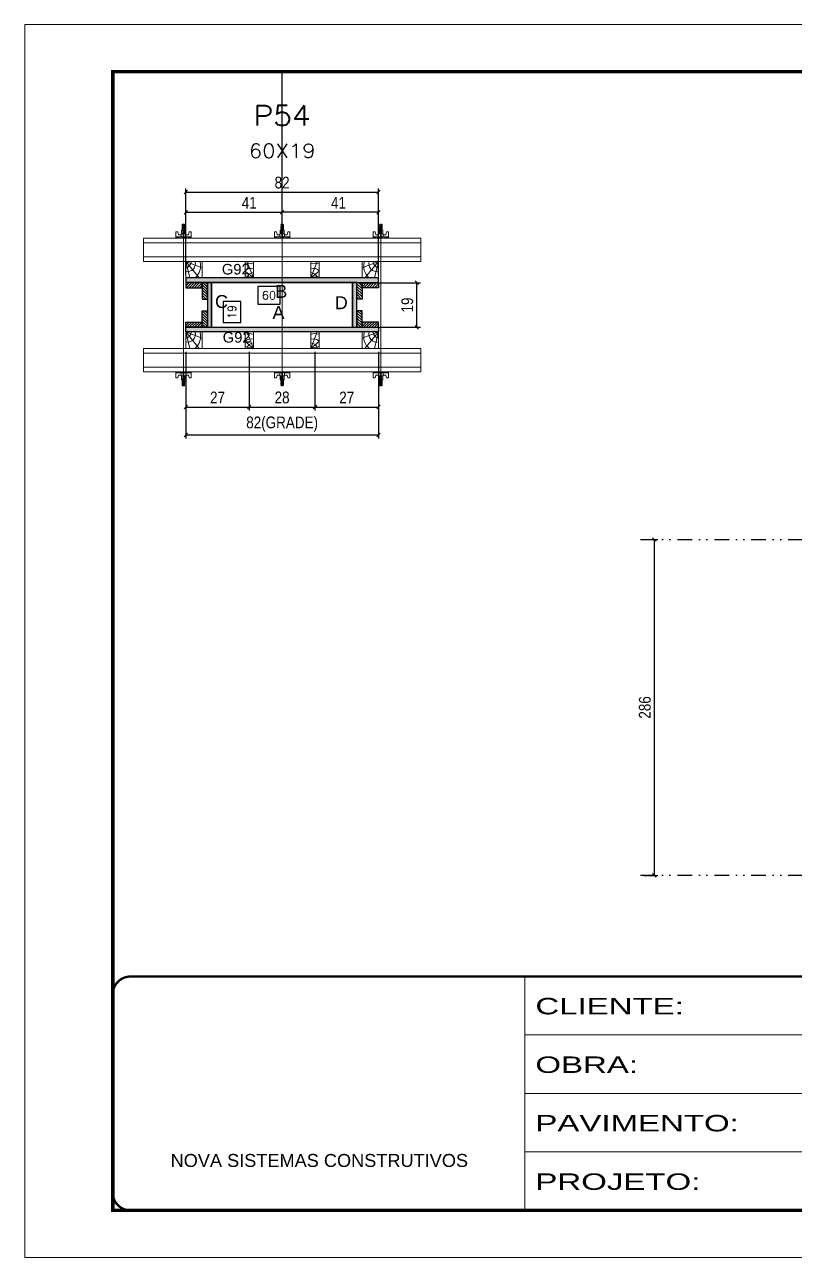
# Model space of a CAD drawing. Extents: x 808 to 7089, y -98 to 17032.
# Drawn here: x 5563 to 6218, y 5645 to 6695 of the extents above; entities that cross this region are included whole.
import ezdxf
from ezdxf.enums import TextEntityAlignment as Align

# ---------------------------------------------------------------- set-up
doc = ezdxf.new("R2010")
doc.units = 0
for name, pattern in [('CONTINUO', [0]), ('DASHED', [0.75, 0.5, -0.25]), ('DIVIDE2', [0.625, 0.25, -0.125, 0, -0.125, 0, -0.125]), ('HIDDEN', [0.375, 0.25, -0.125])]:
    doc.linetypes.add(name, pattern=pattern)
for name, color, linetype in [('CHAPA', 1, 'Continuous'), ('COTA', 241, 'Continuous'), ('Cota Seção (2x)', 241, 'Continuous'), ('MEIO_PONT', 93, 'Continuous'), ('Nível', 160, 'Continuous'), ('Painéis', 200, 'Continuous'), ('SARRAFO', 251, 'Continuous'), ('Texto de Titulo', 7, 'Continuous'), ('Texto Qtd Sarr', 242, 'Continuous'), ('TEXTO_GERAL', 7, 'Continuous')]:
    doc.layers.add(name, color=color, linetype=linetype)
for name, color, linetype, lineweight in [('Folhas', 255, 'Continuous', 9), ('Hachura', 251, 'Continuous', 9), ('Madeira', 126, 'Continuous', 18), ('Perfil Metálico', 224, 'Continuous', 18), ('SARRAFO DE PRESSAO', 251, 'DASHED', 9), ('Texto Seção', 7, 'Continuous', 15)]:
    doc.layers.add(name, color=color, linetype=linetype, lineweight=lineweight)
doc.styles.add('ARIAL', font='arial.ttf')
doc.styles.add('COTA TECNICA 2X', font='techl___.ttf', dxfattribs={"height": 10})
doc.styles.add('COTA TECNICA-50', font='techl___.ttf', dxfattribs={"height": 10})
doc.styles.add('ROMANS', font='romans.shx')
doc.styles.add('SANSSERIF', font='sas_____.pfb')
doc.styles.add('Tecnologia', font='')
doc.styles.get('Tecnologia').set_extended_font_data('Forgotten Futurist')
doc.dimstyles.new('COTA PAINEL-50', dxfattribs={"dimtxt": 10, "dimasz": 3, "dimexe": 3, "dimexo": 3, "dimgap": 3, "dimtad": 1, "dimdec": 1, "dimzin": 12, "dimdsep": 46, "dimtxsty": 'COTA TECNICA-50', "dimblk1": 'OBLIQUE', "dimblk2": 'OBLIQUE', "dimsah": 1, "dimcen": 0.9, "dimclrd": 4, "dimclre": 4, "dimclrt": 240, "dimadec": 1, "dimazin": 3, "dimtfac": 1, "dimtdec": 1, "dimtmove": 0, "dimatfit": 3, "dimfxl": 1, "dimtolj": 1, "dimtzin": 12, "dimarcsym": 0})
doc.dimstyles.new('SECAO PILAR', dxfattribs={"dimtxt": 10, "dimasz": 3, "dimexe": 3, "dimexo": 3, "dimgap": 3, "dimtad": 1, "dimdec": 1, "dimlfac": 0.5, "dimzin": 12, "dimdsep": 46, "dimtxsty": 'COTA TECNICA 2X', "dimblk1": 'OBLIQUE', "dimblk2": 'OBLIQUE', "dimsah": 1, "dimcen": 0.9, "dimclrd": 256, "dimclre": 256, "dimclrt": 256, "dimadec": 1, "dimazin": 3, "dimtfac": 1, "dimtdec": 1, "dimtmove": 0, "dimatfit": 3, "dimfxl": 1, "dimtolj": 1, "dimtzin": 12, "dimarcsym": 0})
doc.dimstyles.new('SECÇÃO 2', dxfattribs={"dimtxt": 7, "dimasz": 6, "dimexe": 0.18, "dimexo": 2, "dimgap": -4, "dimtad": 3, "dimdec": 1, "dimlfac": 0.5, "dimzin": 12, "dimdsep": 46, "dimtxsty": 'ROMANS', "dimblk": 'ARCHTICK', "dimcen": 0.09, "dimse1": 1, "dimse2": 1, "dimsd1": 1, "dimsd2": 1, "dimclrd": 180, "dimclre": 5, "dimclrt": 1, "dimadec": 0, "dimazin": 3, "dimtfac": 1, "dimtdec": 1, "dimtofl": 0, "dimtmove": 0, "dimatfit": 3, "dimldrblk": 'ARCHTICK', "dimfxl": 1, "dimtolj": 1, "dimtzin": 0, "dimarcsym": 0})
pattern_1 = [(225, (-3638.6313, -16453.8588), (1.12253202, -1.12253202), [])]
pattern_2 = [(225, (-3423.6313, -16453.8588), (1.12253202, -1.12253202), [])]
pattern_3 = [(135, (-17045.4876, 15940.5012), (-1.12253202, -1.12253202), [])]
pattern_4 = [(135, (-17065.4876, 15940.5012), (-1.12253202, -1.12253202), [])]

# ---------------------------------------------------------------- blocks, each defined once
blk = doc.blocks.new('9999999999')
at = {"color": 30, "linetype": 'CONTINUO'}
for p, q in [((98564.6, 34230.2), (98564.6, 34429.4)), ((98564.6, 34379.6), (99584, 34379.6)), ((98564.6, 34329.8), (99488, 34329.8)), ((98564.6, 34280), (99488, 34280))]:
    blk.add_line(p, q, dxfattribs=at)
at = {"color": 30, "linetype": 'CONTINUO', "const_width": 2}
blk.add_lwpolyline([(99584, 34230.2), (99584, 34414.4, 0.414214), (99569, 34429.4), (98229, 34429.4, 0.414214), (98214, 34414.4), (98214, 34245.2, 0.414214), (98229, 34230.2), (99584, 34230.2)], format="xyb", dxfattribs=at)
at = {"layer": 'Folhas'}
blk.add_lwpolyline([(98139, 34190.2), (99624, 34190.2), (99624, 35240.2), (98139, 35240.2)], close=True, dxfattribs=at)
at = {"layer": 'Folhas', "color": 30, "const_width": 3}
blk.add_lwpolyline([(98214, 34230.2), (99584, 34230.2), (99584, 35200.2), (98214, 35200.2)], close=True, dxfattribs=at)
at = {"color": 7, "linetype": 'Continuous', "ltscale": 5, "style": 'ARIAL'}
blk.add_text('NOVA SISTEMAS CONSTRUTIVOS', height=11.059, dxfattribs=at).set_placement((98263.2, 34267.2))
at = {"layer": 'Folhas', "color": 7, "style": 'Tecnologia', "width": 1.5}
for s, p in [('CLIENTE:', (98573.7, 34397.2)), ('OBRA:', (98573.7, 34347.3)), ('PAVIMENTO:', (98573.7, 34297.5)), ('PROJETO:', (98573.7, 34247.7))]:
    blk.add_text(s, height=14, dxfattribs=at).set_placement(p)
blk = doc.blocks.new('titulo1')
at = {"layer": 'Defpoints', "color": 252, "linetype": 'HIDDEN', "ltscale": 2}
blk.add_line((0, 0), (0, 125), dxfattribs=at)
at = {"layer": 'Defpoints', "style": 'ROMANS', "oblique": 15}
blk.add_attdef('FOLHA', text='', height=10, dxfattribs=at).set_placement((0, 15.6), align=Align.MIDDLE_CENTER)
at = {"layer": 'Texto Qtd Sarr', "color": 3, "style": 'ROMANS', "oblique": 15}
for tag, height, p in [('TITULO', 17, (0, 71.4)), ('SEÇÃO', 12, (0, 41.5))]:
    blk.add_attdef(tag, text='', height=height, dxfattribs=at).set_placement(p, align=Align.MIDDLE_CENTER)
blk = doc.blocks.new('*D593')
at = {"layer": 'Cota Seção (2x)', "color": 180, "lineweight": -2, "transparency": 16777216}
for p, q in [((5780.6, 6472.2), (5761.6, 6472.2)), ((5761.6, 6472.2), (5761.6, 6457.2)), ((5780.6, 6457.2), (5780.6, 6472.2)), ((5761.6, 6457.2), (5780.6, 6457.2))]:
    blk.add_line(p, q, dxfattribs=at)
at = {"layer": 'Defpoints', "color": 0, "transparency": 16777216}
for p in [(5842.3, 6453.2), (5722.3, 6437.5), (5842.3, 6437.5)]:
    blk.add_point(p, dxfattribs=at)
at = {"layer": 'Cota Seção (2x)', "color": 1, "transparency": 16777216, "insert": (5771.1, 6464.7), "char_height": 7, "attachment_point": 5, "style": 'ROMANS'}
blk.add_mtext('\\A1;60', dxfattribs=at)
blk = doc.blocks.new('_ArchTick')
at = {"color": 0, "linetype": 'ByBlock', "const_width": 0.15}
blk.add_lwpolyline([(-0.5, -0.5), (0.5, 0.5)], dxfattribs=at)
blk = doc.blocks.new('*D594')
at = {"layer": 'Cota Seção (2x)', "color": 180, "lineweight": -2, "transparency": 16777216}
for p, q in [((5747.1, 6459.5), (5732.1, 6459.5)), ((5732.1, 6459.5), (5732.1, 6441.5)), ((5747.1, 6441.5), (5747.1, 6459.5)), ((5732.1, 6441.5), (5747.1, 6441.5))]:
    blk.add_line(p, q, dxfattribs=at)
at = {"layer": 'Defpoints', "color": 0, "transparency": 16777216}
for p in [(5722.3, 6475.5), (5751.1, 6475.5), (5722.3, 6437.5)]:
    blk.add_point(p, dxfattribs=at)
at = {"layer": 'Cota Seção (2x)', "color": 1, "transparency": 16777216, "insert": (5739.6, 6450.5), "char_height": 7, "attachment_point": 5, "rotation": 90, "style": 'ROMANS'}
blk.add_mtext('\\A1;19', dxfattribs=at)
blk = doc.blocks.new('_Oblique')
at = {"color": 0, "linetype": 'ByBlock', "lineweight": -2}
blk.add_line((-0.5, -0.5), (0.5, 0.5), dxfattribs=at)
blk = doc.blocks.new('*D1696')
at = {"layer": 'Cota Seção (2x)', "lineweight": -2, "transparency": 16777216}
for p, q in [((5848.9, 6475.5), (5900, 6475.5)), ((5897, 6437.5), (5897, 6475.5)), ((5848.9, 6437.5), (5900, 6437.5))]:
    blk.add_line(p, q, dxfattribs=at)
at = {"layer": 'Defpoints', "color": 0, "transparency": 16777216}
for p in [(5845.9, 6475.5), (5897, 6475.5), (5845.9, 6437.5)]:
    blk.add_point(p, dxfattribs=at)
at = {"layer": 'Cota Seção (2x)', "lineweight": -2, "transparency": 16777216, "xscale": 3, "yscale": 3, "zscale": 3}
for p, rotation in [((5897, 6475.5), 90), ((5897, 6437.5), 270)]:
    blk.add_blockref('_Oblique', p, dxfattribs=dict(at, rotation=rotation))
at = {"layer": 'Cota Seção (2x)', "transparency": 16777216, "insert": (5888.9, 6456.5), "char_height": 10, "attachment_point": 5, "rotation": 90, "style": 'COTA TECNICA 2X'}
blk.add_mtext('\\A1;19', dxfattribs=at)
blk = doc.blocks.new('*D595')
at = {"layer": 'Cota Seção (2x)', "lineweight": -2, "transparency": 16777216}
for p, q in [((5700.3, 6416.5), (5700.3, 6342.8)), ((5864.3, 6416.5), (5864.3, 6342.8)), ((5700.3, 6345.8), (5864.3, 6345.8))]:
    blk.add_line(p, q, dxfattribs=at)
at = {"layer": 'Defpoints', "color": 0, "transparency": 16777216}
for p in [(5700.3, 6419.5), (5864.3, 6419.5), (5864.3, 6345.8)]:
    blk.add_point(p, dxfattribs=at)
at = {"layer": 'Cota Seção (2x)', "lineweight": -2, "transparency": 16777216, "xscale": 3, "yscale": 3, "zscale": 3, "rotation": 180}
blk.add_blockref('_Oblique', (5700.3, 6345.8), dxfattribs=at)
at = {"layer": 'Cota Seção (2x)', "lineweight": -2, "transparency": 16777216, "xscale": 3, "yscale": 3, "zscale": 3}
blk.add_blockref('_Oblique', (5864.3, 6345.8), dxfattribs=at)
at = {"layer": 'Cota Seção (2x)', "transparency": 16777216, "insert": (5782.3, 6355), "char_height": 10, "attachment_point": 5, "style": 'COTA TECNICA 2X'}
blk.add_mtext('\\A1;82(GRADE)', dxfattribs=at)
blk = doc.blocks.new('*D596')
at = {"layer": 'Cota Seção (2x)', "lineweight": -2, "transparency": 16777216}
for p, q in [((5810.3, 6416.5), (5810.3, 6366.6)), ((5864.3, 6416.5), (5864.3, 6366.6)), ((5810.3, 6369.6), (5864.3, 6369.6))]:
    blk.add_line(p, q, dxfattribs=at)
at = {"layer": 'Defpoints', "color": 0, "transparency": 16777216}
for p in [(5810.3, 6419.5), (5864.3, 6419.5), (5864.3, 6369.6)]:
    blk.add_point(p, dxfattribs=at)
at = {"layer": 'Cota Seção (2x)', "lineweight": -2, "transparency": 16777216, "xscale": 3, "yscale": 3, "zscale": 3, "rotation": 180}
blk.add_blockref('_Oblique', (5810.3, 6369.6), dxfattribs=at)
at = {"layer": 'Cota Seção (2x)', "lineweight": -2, "transparency": 16777216, "xscale": 3, "yscale": 3, "zscale": 3}
blk.add_blockref('_Oblique', (5864.3, 6369.6), dxfattribs=at)
at = {"layer": 'Cota Seção (2x)', "transparency": 16777216, "insert": (5837.3, 6377.7), "char_height": 10, "attachment_point": 5, "style": 'COTA TECNICA 2X'}
blk.add_mtext('\\A1;27', dxfattribs=at)
blk = doc.blocks.new('*D597')
at = {"layer": 'Cota Seção (2x)', "lineweight": -2, "transparency": 16777216}
for p, q in [((5700.3, 6416.5), (5700.3, 6366.6)), ((5754.3, 6416.5), (5754.3, 6366.6)), ((5700.3, 6369.6), (5754.3, 6369.6))]:
    blk.add_line(p, q, dxfattribs=at)
at = {"layer": 'Defpoints', "color": 0, "transparency": 16777216}
for p in [(5700.3, 6419.5), (5754.3, 6419.5), (5754.3, 6369.6)]:
    blk.add_point(p, dxfattribs=at)
at = {"layer": 'Cota Seção (2x)', "lineweight": -2, "transparency": 16777216, "xscale": 3, "yscale": 3, "zscale": 3, "rotation": 180}
blk.add_blockref('_Oblique', (5700.3, 6369.6), dxfattribs=at)
at = {"layer": 'Cota Seção (2x)', "lineweight": -2, "transparency": 16777216, "xscale": 3, "yscale": 3, "zscale": 3}
blk.add_blockref('_Oblique', (5754.3, 6369.6), dxfattribs=at)
at = {"layer": 'Cota Seção (2x)', "transparency": 16777216, "insert": (5727.3, 6377.7), "char_height": 10, "attachment_point": 5, "style": 'COTA TECNICA 2X'}
blk.add_mtext('\\A1;27', dxfattribs=at)
blk = doc.blocks.new('*D598')
at = {"layer": 'Cota Seção (2x)', "lineweight": -2, "transparency": 16777216}
for p, q in [((5754.3, 6416.5), (5754.3, 6366.6)), ((5810.3, 6416.5), (5810.3, 6366.6)), ((5754.3, 6369.6), (5810.3, 6369.6))]:
    blk.add_line(p, q, dxfattribs=at)
at = {"layer": 'Defpoints', "color": 0, "transparency": 16777216}
for p in [(5754.3, 6419.5), (5810.3, 6419.5), (5810.3, 6369.6)]:
    blk.add_point(p, dxfattribs=at)
at = {"layer": 'Cota Seção (2x)', "lineweight": -2, "transparency": 16777216, "xscale": 3, "yscale": 3, "zscale": 3, "rotation": 180}
blk.add_blockref('_Oblique', (5754.3, 6369.6), dxfattribs=at)
at = {"layer": 'Cota Seção (2x)', "lineweight": -2, "transparency": 16777216, "xscale": 3, "yscale": 3, "zscale": 3}
blk.add_blockref('_Oblique', (5810.3, 6369.6), dxfattribs=at)
at = {"layer": 'Cota Seção (2x)', "transparency": 16777216, "insert": (5782.3, 6377.7), "char_height": 10, "attachment_point": 5, "style": 'COTA TECNICA 2X'}
blk.add_mtext('\\A1;28', dxfattribs=at)
blk = doc.blocks.new('*D599')
at = {"layer": 'Cota Seção (2x)', "lineweight": -2, "transparency": 16777216}
for p, q in [((5700.3, 6482.5), (5700.3, 6555.7)), ((5700.3, 6552.7), (5864.3, 6552.7)), ((5864.3, 6482.5), (5864.3, 6555.7))]:
    blk.add_line(p, q, dxfattribs=at)
at = {"layer": 'Defpoints', "color": 0, "transparency": 16777216}
for p in [(5864.3, 6552.7), (5700.3, 6479.5), (5864.3, 6479.5)]:
    blk.add_point(p, dxfattribs=at)
at = {"layer": 'Cota Seção (2x)', "lineweight": -2, "transparency": 16777216, "xscale": 3, "yscale": 3, "zscale": 3, "rotation": 180}
blk.add_blockref('_Oblique', (5700.3, 6552.7), dxfattribs=at)
at = {"layer": 'Cota Seção (2x)', "lineweight": -2, "transparency": 16777216, "xscale": 3, "yscale": 3, "zscale": 3}
blk.add_blockref('_Oblique', (5864.3, 6552.7), dxfattribs=at)
at = {"layer": 'Cota Seção (2x)', "transparency": 16777216, "insert": (5782.3, 6560.7), "char_height": 10, "attachment_point": 5, "style": 'COTA TECNICA 2X'}
blk.add_mtext('\\A1;82', dxfattribs=at)
blk = doc.blocks.new('*D600')
at = {"layer": 'Cota Seção (2x)', "lineweight": -2, "transparency": 16777216}
for p, q in [((5700.3, 6516.5), (5700.3, 6538.5)), ((5700.3, 6535.5), (5782.3, 6535.5)), ((5782.3, 6516.5), (5782.3, 6538.5))]:
    blk.add_line(p, q, dxfattribs=at)
at = {"layer": 'Defpoints', "color": 0, "transparency": 16777216}
for p in [(5782.3, 6535.5), (5700.3, 6513.5), (5782.3, 6513.5)]:
    blk.add_point(p, dxfattribs=at)
at = {"layer": 'Cota Seção (2x)', "lineweight": -2, "transparency": 16777216, "xscale": 3, "yscale": 3, "zscale": 3, "rotation": 180}
blk.add_blockref('_Oblique', (5700.3, 6535.5), dxfattribs=at)
at = {"layer": 'Cota Seção (2x)', "lineweight": -2, "transparency": 16777216, "xscale": 3, "yscale": 3, "zscale": 3}
blk.add_blockref('_Oblique', (5782.3, 6535.5), dxfattribs=at)
at = {"layer": 'Cota Seção (2x)', "transparency": 16777216, "insert": (5754.3, 6543.5), "char_height": 10, "attachment_point": 5, "style": 'COTA TECNICA 2X'}
blk.add_mtext('\\A1;41', dxfattribs=at)
blk = doc.blocks.new('*D601')
at = {"layer": 'Cota Seção (2x)', "lineweight": -2, "transparency": 16777216}
for p, q in [((5782.3, 6516.5), (5782.3, 6538.5)), ((5864.3, 6535.5), (5782.3, 6535.5)), ((5864.3, 6516.5), (5864.3, 6538.5))]:
    blk.add_line(p, q, dxfattribs=at)
at = {"layer": 'Defpoints', "color": 0, "transparency": 16777216}
for p in [(5782.3, 6535.5), (5782.3, 6513.5), (5864.3, 6513.5)]:
    blk.add_point(p, dxfattribs=at)
at = {"layer": 'Cota Seção (2x)', "lineweight": -2, "transparency": 16777216, "xscale": 3, "yscale": 3, "zscale": 3, "rotation": 180}
blk.add_blockref('_Oblique', (5782.3, 6535.5), dxfattribs=at)
at = {"layer": 'Cota Seção (2x)', "lineweight": -2, "transparency": 16777216, "xscale": 3, "yscale": 3, "zscale": 3}
blk.add_blockref('_Oblique', (5864.3, 6535.5), dxfattribs=at)
at = {"layer": 'Cota Seção (2x)', "transparency": 16777216, "insert": (5830.3, 6543.5), "char_height": 10, "attachment_point": 5, "style": 'COTA TECNICA 2X'}
blk.add_mtext('\\A1;41', dxfattribs=at)
blk = doc.blocks.new('C')
at = {"layer": 'Hachura', "color": 0}
for p, q in [((0, 3.22), (0, -3.22)), ((0.45, 3.22), (0, 3.22)), ((0.46, 3.16), (0, 3.16)), ((0.46, 3.05), (0, 3.05)), ((0.46, 2.88), (0, 2.88)), ((0, 2.75), (0, -1.16)), ((0.46, 2.65), (0, 2.65)), ((0.46, 2.23), (0, 2.23)), ((0.46, 1.51), (0, 1.51)), ((0.39, 0.49), (0.17, 0.49)), ((0.45, -3.23), (0.45, 3.22)), ((0.45, 3.22), (2.58, 3.22)), ((1.74, 0.97), (0.45, 0.97)), ((1.45, 0.1), (0.45, 0.1)), ((1.35, 1.94), (1.35, 0.96)), ((2.58, 2.39), (1.47, 2.09)), ((1.74, -0.97), (1.74, 0.97)), ((1.74, 0.97), (1.74, 0.84)), ((1.74, 0.97), (1.74, 0.84)), ((1.74, 0.84), (3.35, 0.84)), ((3.35, 0.45), (1.74, 0.45)), ((2.58, 3.22), (2.58, 2.39)), ((3.32, 0.84), (3.32, -0.84)), ((3.35, 0.84), (3.35, -0.84)), ((3.68, 0.45), (3.35, 0.45)), ((3.84, -0.52), (3.35, 0.45)), ((3.35, 0.06), (3.67, -0.57)), ((3.68, 0.45), (4.16, -0.52)), ((3.72, 0.5), (4.25, -0.57)), ((4.37, -0.55), (3.83, 0.53)), ((4.15, 0.45), (3.93, 0.45)), ((4.42, -0.52), (3.93, 0.45)), ((4.15, 0.45), (4.26, 0.45)), ((4.26, 0.45), (4.74, -0.52)), ((4.3, 0.5), (4.83, -0.57)), ((4.95, -0.55), (4.41, 0.53)), ((4.51, 0.45), (4.84, 0.45)), ((5, -0.52), (4.51, 0.45)), ((4.84, 0.45), (5.32, -0.52)), ((4.88, 0.5), (5.41, -0.57)), ((5.53, -0.55), (4.99, 0.53)), ((5.58, -0.52), (5.09, 0.45)), ((5.42, 0.45), (5.09, 0.45)), ((5.58, -0.52), (5.09, 0.45)), ((5.42, 0.45), (5.74, -0.19)), ((5.46, 0.5), (5.74, -0.07)), ((5.74, 0.19), (5.57, 0.53)), ((5.74, 0.32), (5.68, 0.45)), ((5.68, 0.45), (5.74, 0.45)), ((5.74, 0.45), (5.9, 0.29)), ((5.74, 0.45), (5.74, -0.52)), ((5.9, -0.36), (5.9, 0.29)), ((0.45, 0), (0, 0)), ((0.46, -1.52), (0, -1.52)), ((0.46, -2.23), (0, -2.23)), ((0.46, -2.65), (0, -2.65)), ((0.46, -2.88), (0, -2.88)), ((0.46, -3.05), (0, -3.05)), ((0.46, -3.16), (0, -3.16)), ((0, -3.22), (2.57, -3.22)), ((0.08, -0.48), (0.29, -0.48)), ((0.29, -0.48), (0.4, -0.48)), ((0.45, 0), (0.45, -0.97)), ((0.45, -0.16), (1.45, -0.16)), ((0.45, -0.65), (0.45, -0.32)), ((0.45, -3.23), (0.45, -0.65)), ((0.45, -0.97), (1.74, -0.97)), ((1.35, -1.94), (1.35, -0.97)), ((2.58, -2.39), (1.47, -2.1)), ((3.35, -0.32), (1.74, -0.32)), ((3.35, -0.84), (1.74, -0.84)), ((2.58, -3.23), (2.58, -2.39)), ((3.35, -0.07), (3.58, -0.52)), ((3.35, -0.52), (3.58, -0.52)), ((3.84, -0.52), (4.16, -0.52)), ((4.42, -0.52), (4.74, -0.52)), ((4.63, -0.52), (4.74, -0.52)), ((5, -0.52), (5.32, -0.52)), ((5.58, -0.52), (5.74, -0.52)), ((5.74, -0.52), (5.9, -0.36)), ((5.74, -0.52), (5.74, -0.52))]:
    blk.add_line(p, q, dxfattribs=at)
for centre, radius, start, end in [((1.52, 1.94), 0.161, 104.7436, 180), ((1.44, -0.03), 0.129, 272.695, 87.305), ((3.81, 0.39), 0.143, 25.5688, 154.4312), ((4.39, 0.39), 0.143, 25.5688, 154.4312), ((4.97, 0.39), 0.143, 25.5688, 154.4312), ((5.55, 0.39), 0.143, 25.5688, 154.4312), ((0.17, -0.37), 0.174, 221.744, 317.8592), ((1.52, -1.94), 0.161, 180, 255.2564), ((3.71, -0.4), 0.174, 222.1408, 318.256), ((4.29, -0.4), 0.174, 222.1408, 318.256), ((4.87, -0.4), 0.174, 222.1408, 318.256), ((5.45, -0.4), 0.174, 222.1408, 318.256), ((5.61, -0.4), 0.174, 317.8592, 318.256)]:
    blk.add_arc(centre, radius, start, end, dxfattribs=at)
blk = doc.blocks.new('PONTALETE')
at = {"layer": 'Madeira'}
for q in [(2.71, 7), (7, 5.76), (7, 1.74)]:
    blk.add_line((0, 0), q, dxfattribs=at)
blk.add_lwpolyline([(0, 0), (7, 0), (7, 7), (0, 7)], close=True, dxfattribs=at)
for centre, radius, start, end in [((2.04, 0.06), 6.23, 37.2818, 109.0913), ((1.09, 0.9), 3.19, 343.603, 109.9847), ((-0.21, -0.78), 3.09, 14.6322, 86.0383)]:
    blk.add_arc(centre, radius, start, end, dxfattribs=at)
blk = doc.blocks.new('MEIO PONTALETE')
at = {"layer": 'Madeira'}
for q in [(2.71, 7), (3.5, 2.88), (3.5, 0.87)]:
    blk.add_line((0, 0), q, dxfattribs=at)
blk.add_lwpolyline([(0, 0), (3.5, 0), (3.5, 7), (0, 7)], close=True, dxfattribs=at)
for centre, radius, start, end in [((2.04, 0.06), 6.23, 76.4499, 109.0913), ((1.09, 0.9), 3.19, 40.9063, 109.9847), ((-0.21, -0.78), 3.09, 14.6322, 86.0383)]:
    blk.add_arc(centre, radius, start, end, dxfattribs=at)
blk = doc.blocks.new('*D1697')
at = {"layer": 'COTA', "color": 4, "lineweight": -2, "transparency": 16777216}
for p, q in [((6090.3, 6256.7), (6102.2, 6256.7)), ((6099.2, 5970.7), (6099.2, 6256.7)), ((6090.3, 5970.7), (6102.2, 5970.7))]:
    blk.add_line(p, q, dxfattribs=at)
at = {"layer": 'Defpoints', "color": 0, "transparency": 16777216}
for p in [(6087.3, 6256.7), (6099.2, 6256.7), (6087.3, 5970.7)]:
    blk.add_point(p, dxfattribs=at)
at = {"layer": 'COTA', "color": 4, "lineweight": -2, "transparency": 16777216, "xscale": 3, "yscale": 3, "zscale": 3}
for p, rotation in [((6099.2, 6256.7), 90), ((6099.2, 5970.7), 270)]:
    blk.add_blockref('_Oblique', p, dxfattribs=dict(at, rotation=rotation))
at = {"layer": 'COTA', "color": 240, "transparency": 16777216, "insert": (6091.1, 6113.7), "char_height": 10, "attachment_point": 5, "rotation": 90, "style": 'COTA TECNICA-50'}
blk.add_mtext('\\A1;286', dxfattribs=at)

msp = doc.modelspace()

# ---------------------------------------------------------------- hatches: boundary and pattern name
at = {"layer": 'Hachura'}
h = msp.add_hatch(color=256, dxfattribs=at)
h.dxf.hatch_style = 1
h.paths.add_polyline_path([(5864.32, 6475.55), (5864.32, 6479.55), (5700.32, 6479.55), (5700.32, 6475.55)])
h = msp.add_hatch(color=256, dxfattribs=at)
h.dxf.hatch_style = 1
h.paths.add_polyline_path([(5864.32, 6475.55), (5864.32, 6479.55), (5700.32, 6479.55), (5700.32, 6475.55)])
h = msp.add_hatch(dxfattribs=at)
h.set_pattern_fill('ANSI31', color=256, scale=0.5, angle=180, style=0)
h.set_pattern_definition(pattern_2)
h.paths.add_polyline_path([(5714.32, 6475.55), (5714.32, 6471.15), (5700.32, 6471.15), (5700.32, 6475.55)])
h = msp.add_hatch(dxfattribs=at)
h.set_pattern_fill('ANSI31', color=256, scale=0.5, angle=90, style=0)
h.set_pattern_definition(pattern_4)
h.paths.add_polyline_path([(5718.72, 6461.55), (5714.32, 6461.55), (5714.32, 6475.55), (5718.72, 6475.55)])
h = msp.add_hatch(color=256, dxfattribs=at)
h.dxf.hatch_style = 1
h.paths.add_polyline_path([(5718.72, 6437.55), (5722.32, 6437.55), (5722.32, 6475.55), (5718.72, 6475.55)])
h = msp.add_hatch(color=256, dxfattribs=at)
h.dxf.hatch_style = 1
h.paths.add_polyline_path([(5718.72, 6437.55), (5722.32, 6437.55), (5722.32, 6475.55), (5718.72, 6475.55)])
h = msp.add_hatch(color=256, dxfattribs=at)
h.dxf.hatch_style = 1
h.paths.add_polyline_path([(5842.32, 6437.55), (5845.92, 6437.55), (5845.92, 6475.55), (5842.32, 6475.55)])
h = msp.add_hatch(color=256, dxfattribs=at)
h.dxf.hatch_style = 1
h.paths.add_polyline_path([(5842.32, 6437.55), (5845.92, 6437.55), (5845.92, 6475.55), (5842.32, 6475.55)])
h = msp.add_hatch(dxfattribs=at)
h.set_pattern_fill('ANSI31', color=256, scale=0.5, angle=90, style=0)
h.set_pattern_definition(pattern_3)
h.paths.add_polyline_path([(5845.92, 6461.55), (5850.32, 6461.55), (5850.32, 6475.55), (5845.92, 6475.55)])
h = msp.add_hatch(dxfattribs=at)
h.set_pattern_fill('ANSI31', color=256, scale=0.5, angle=180, style=0)
h.set_pattern_definition(pattern_1)
h.paths.add_polyline_path([(5850.32, 6475.55), (5850.32, 6471.15), (5864.32, 6471.15), (5864.32, 6475.55)])
h = msp.add_hatch(dxfattribs=at)
h.set_pattern_fill('ANSI31', color=256, scale=0.5, angle=90, style=0)
h.set_pattern_definition(pattern_4)
h.paths.add_polyline_path([(5718.72, 6451.55), (5714.32, 6451.55), (5714.32, 6437.55), (5718.72, 6437.55)])
h = msp.add_hatch(dxfattribs=at)
h.set_pattern_fill('ANSI31', color=256, scale=0.5, angle=90, style=0)
h.set_pattern_definition(pattern_3)
h.paths.add_polyline_path([(5845.92, 6451.55), (5850.32, 6451.55), (5850.32, 6437.55), (5845.92, 6437.55)])
h = msp.add_hatch(dxfattribs=at)
h.set_pattern_fill('ANSI31', color=256, scale=0.5, angle=180, style=0)
h.set_pattern_definition(pattern_2)
h.paths.add_polyline_path([(5714.32, 6437.55), (5714.32, 6441.95), (5700.32, 6441.95), (5700.32, 6437.55)])
h = msp.add_hatch(color=256, dxfattribs=at)
h.dxf.hatch_style = 1
h.paths.add_polyline_path([(5864.32, 6437.55), (5864.32, 6433.55), (5700.32, 6433.55), (5700.32, 6437.55)])
h = msp.add_hatch(color=256, dxfattribs=at)
h.dxf.hatch_style = 1
h.paths.add_polyline_path([(5864.32, 6437.55), (5864.32, 6433.55), (5700.32, 6433.55), (5700.32, 6437.55)])
h = msp.add_hatch(dxfattribs=at)
h.set_pattern_fill('ANSI31', color=256, scale=0.5, angle=180, style=0)
h.set_pattern_definition(pattern_1)
h.paths.add_polyline_path([(5850.32, 6437.55), (5850.32, 6441.95), (5864.32, 6441.95), (5864.32, 6437.55)])

# ---------------------------------------------------------------- linework, layer by layer
at = {"layer": 'CHAPA'}
for points in [[(5864.32, 6475.55), (5864.32, 6479.55), (5700.32, 6479.55), (5700.32, 6475.55)], [(5864.32, 6475.55), (5864.32, 6479.55), (5700.32, 6479.55), (5700.32, 6475.55)], [(5718.72, 6437.55), (5722.32, 6437.55), (5722.32, 6475.55), (5718.72, 6475.55)], [(5718.72, 6437.55), (5722.32, 6437.55), (5722.32, 6475.55), (5718.72, 6475.55)], [(5842.32, 6437.55), (5845.92, 6437.55), (5845.92, 6475.55), (5842.32, 6475.55)], [(5842.32, 6437.55), (5845.92, 6437.55), (5845.92, 6475.55), (5842.32, 6475.55)], [(5864.32, 6437.55), (5864.32, 6433.55), (5700.32, 6433.55), (5700.32, 6437.55)], [(5864.32, 6437.55), (5864.32, 6433.55), (5700.32, 6433.55), (5700.32, 6437.55)]]:
    msp.add_lwpolyline(points, close=True, dxfattribs=at)
at = {"layer": 'Hachura'}
for p, q in [((5698.32, 6388.75), (5698.31, 6520.55)), ((5782.32, 6388.75), (5782.33, 6520.55)), ((5866.32, 6388.75), (5866.33, 6520.55))]:
    msp.add_line(p, q, dxfattribs=at)
at = {"layer": 'Madeira'}
for points in [[(5864.32, 6479.55), (5864.32, 6493.55), (5700.32, 6493.55), (5700.32, 6479.55)], [(5864.32, 6433.55), (5864.32, 6419.55), (5700.32, 6419.55), (5700.32, 6433.55)]]:
    msp.add_lwpolyline(points, close=True, dxfattribs=at)
at = {"layer": 'Nível', "color": 4, "linetype": 'DIVIDE2', "ltscale": 50}
for p, q in [((6087.33, 6256.71), (7008.17, 6256.71)), ((6087.33, 5970.71), (7008.17, 5970.71))]:
    msp.add_line(p, q, dxfattribs=at)
at = {"layer": 'Painéis'}
msp.add_lwpolyline([(5722.32, 6475.55), (5722.32, 6437.55), (5842.32, 6437.55), (5842.32, 6475.55)], close=True, dxfattribs=at)
at = {"layer": 'Perfil Metálico'}
for points in [[(5900.32, 6513.55), (5900.32, 6493.55), (5664.32, 6493.55), (5664.32, 6513.55)], [(5664.32, 6497.55), (5664.32, 6509.55), (5900.32, 6509.55), (5900.32, 6497.55)], [(5900.32, 6399.55), (5900.32, 6419.55), (5664.32, 6419.55), (5664.32, 6399.55)], [(5664.32, 6415.55), (5664.32, 6403.55), (5900.32, 6403.55), (5900.32, 6415.55)]]:
    msp.add_lwpolyline(points, close=True, dxfattribs=at)
at = {"layer": 'SARRAFO'}
for points in [[(5700.32, 6471.15), (5714.32, 6471.15), (5714.32, 6475.55), (5700.32, 6475.55)], [(5714.32, 6475.55), (5714.32, 6461.55), (5718.72, 6461.55), (5718.72, 6475.55)], [(5850.32, 6475.55), (5850.32, 6461.55), (5845.92, 6461.55), (5845.92, 6475.55)], [(5864.32, 6471.15), (5850.32, 6471.15), (5850.32, 6475.55), (5864.32, 6475.55)], [(5714.32, 6437.55), (5714.32, 6451.55), (5718.72, 6451.55), (5718.72, 6437.55)], [(5850.32, 6437.55), (5850.32, 6451.55), (5845.92, 6451.55), (5845.92, 6437.55)], [(5700.32, 6441.95), (5714.32, 6441.95), (5714.32, 6437.55), (5700.32, 6437.55)], [(5864.32, 6441.95), (5850.32, 6441.95), (5850.32, 6437.55), (5864.32, 6437.55)]]:
    msp.add_lwpolyline(points, close=True, dxfattribs=at)

# ---------------------------------------------------------------- block references
at = {"layer": 'Hachura', "linetype": 'Continuous', "yscale": 2, "zscale": 2}
for p, xscale, rotation in [((5698.32, 6513.55), -2, 270), ((5782.32, 6513.55), 2, 90), ((5866.32, 6513.55), 2, 90), ((5698.32, 6399.55), 2, 269.9999999999999), ((5782.32, 6399.55), -2, 90), ((5866.32, 6399.55), -2, 90)]:
    msp.add_blockref('C', p, dxfattribs=dict(at, xscale=xscale, rotation=rotation))
at = {"layer": 'MEIO_PONT', "yscale": 2, "zscale": 2}
for p, xscale, rotation in [((5700.32, 6493.55), 2, 269.9999999999999), ((5864.32, 6493.55), -2, 90), ((5700.32, 6433.55), 2, 269.9999999999999), ((5864.32, 6433.55), -2, 90)]:
    msp.add_blockref('PONTALETE', p, dxfattribs=dict(at, xscale=xscale, rotation=rotation))
at = {"layer": 'MEIO_PONT', "yscale": 1.999999997962732, "zscale": 1.999999997962732}
for p, xscale in [((5757.82, 6479.55), -1.999999997962732), ((5806.82, 6479.55), 1.999999997962732), ((5757.82, 6419.55), -1.999999997962732), ((5806.82, 6419.55), 1.999999997962732)]:
    msp.add_blockref('MEIO PONTALETE', p, dxfattribs=dict(at, xscale=xscale))
at = {"layer": 'SARRAFO DE PRESSAO', "color": 6, "linetype": 'ByBlock'}
msp.add_blockref('9999999999', (-92575.81, -28544.9), dxfattribs=at)
at = {"layer": 'Texto Seção'}
ref = msp.add_blockref('titulo1', (5782.32, 6530.3), dxfattribs=at)
ref.add_attrib('TITULO', 'P54', dxfattribs={"layer": 'Texto de Titulo', "color": 7, "height": 17, "style": 'ROMANS', "width": 1.1}).set_placement((5782.32, 6617.8), align=Align.MIDDLE_CENTER)
ref.add_attrib('SEÇÃO', '60X19', dxfattribs={"layer": 'Texto de Titulo', "color": 7, "height": 12, "style": 'ROMANS', "width": 1.1}).set_placement((5782.32, 6587.8), align=Align.MIDDLE_CENTER)

# ---------------------------------------------------------------- texts
at = {"layer": 'TEXTO_GERAL', "color": 0, "linetype": 'Continuous', "style": 'SANSSERIF'}
for p in [(5730.97, 6487), (5731.72, 6428.98)]:
    msp.add_text('G92', height=9, dxfattribs=at).set_placement(p, align=Align.MIDDLE_LEFT)
at = {"layer": 'TEXTO_GERAL', "style": 'ARIAL'}
for s, p in [('B', (5781.58, 6468.1)), ('C', (5730.71, 6459.45)), ('D', (5832.66, 6458.45)), ('A', (5779.24, 6450.13))]:
    msp.add_text(s, height=11, dxfattribs=at).set_placement(p, align=Align.MIDDLE_CENTER)

# ---------------------------------------------------------------- dimensions: what is measured, and where the dimension line sits
at = {"layer": 'COTA'}
dim = msp.add_linear_dim(base=(6099.18, 6256.71), p1=(6087.33, 5970.71), p2=(6087.33, 6256.71), angle=90, dimstyle='COTA PAINEL-50', dxfattribs=at)
dim.commit()
dim.dimension.update_dxf_attribs({"geometry": '*D1697', "text_midpoint": (6091.05, 6113.71)})
at = {"layer": 'Cota Seção (2x)', "color": 241}
for base, p1, p2, picture, middle in [((5864.32, 6552.65), (5700.32, 6479.55), (5864.32, 6479.55), '*D599', (5782.32, 6560.75)), ((5754.32, 6369.61), (5700.32, 6419.55), (5754.32, 6419.55), '*D597', (5727.32, 6377.69)), ((5810.32, 6369.61), (5754.32, 6419.55), (5810.32, 6419.55), '*D598', (5782.32, 6377.71)), ((5864.32, 6369.61), (5810.32, 6419.55), (5864.32, 6419.55), '*D596', (5837.32, 6377.69))]:
    dim = msp.add_linear_dim(base=base, p1=p1, p2=p2, dimstyle='SECAO PILAR', dxfattribs=at)
    dim.commit()
    dim.dimension.update_dxf_attribs({"geometry": picture, "text_midpoint": middle})
for base, p1, p2, dimstyle, picture, middle in [((5782.32, 6535.45), (5700.32, 6513.55), (5782.32, 6513.55), 'SECAO PILAR', '*D600', (5754.32, 6535.45)), ((5842.32, 6453.2), (5722.32, 6437.55), (5842.32, 6437.55), 'SECÇÃO 2', '*D593', (5771.08, 6453.2))]:
    dim = msp.add_linear_dim(base=base, p1=p1, p2=p2, dimstyle=dimstyle, dxfattribs=at)
    dim.commit()
    dim.dimension.update_dxf_attribs({"geometry": picture, "text_midpoint": middle, "dimtype": 160})
for base, p1, p2, angle, dimstyle, picture, middle in [((5782.32, 6535.45), (5864.32, 6513.55), (5782.32, 6513.55), 180, 'SECAO PILAR', '*D601', (5830.32, 6535.45)), ((5751.11, 6475.55), (5722.32, 6437.55), (5722.32, 6475.55), 90, 'SECÇÃO 2', '*D594', (5751.11, 6450.46))]:
    dim = msp.add_linear_dim(base=base, p1=p1, p2=p2, angle=angle, dimstyle=dimstyle, dxfattribs=at)
    dim.commit()
    dim.dimension.update_dxf_attribs({"geometry": picture, "text_midpoint": middle, "dimtype": 160})
dim = msp.add_linear_dim(base=(5896.96, 6475.55), p1=(5845.92, 6437.55), p2=(5845.92, 6475.55), angle=90, dimstyle='SECAO PILAR', dxfattribs=at)
dim.commit()
dim.dimension.update_dxf_attribs({"geometry": '*D1696', "text_midpoint": (5888.87, 6456.55)})
dim = msp.add_linear_dim(base=(5864.32, 6345.77), p1=(5700.32, 6419.55), p2=(5864.32, 6419.55), text='<>(GRADE)', dimstyle='SECAO PILAR', dxfattribs=at)
dim.commit()
dim.dimension.update_dxf_attribs({"geometry": '*D595', "text_midpoint": (5782.32, 6354.99)})

doc.saveas('drawing.dxf')
